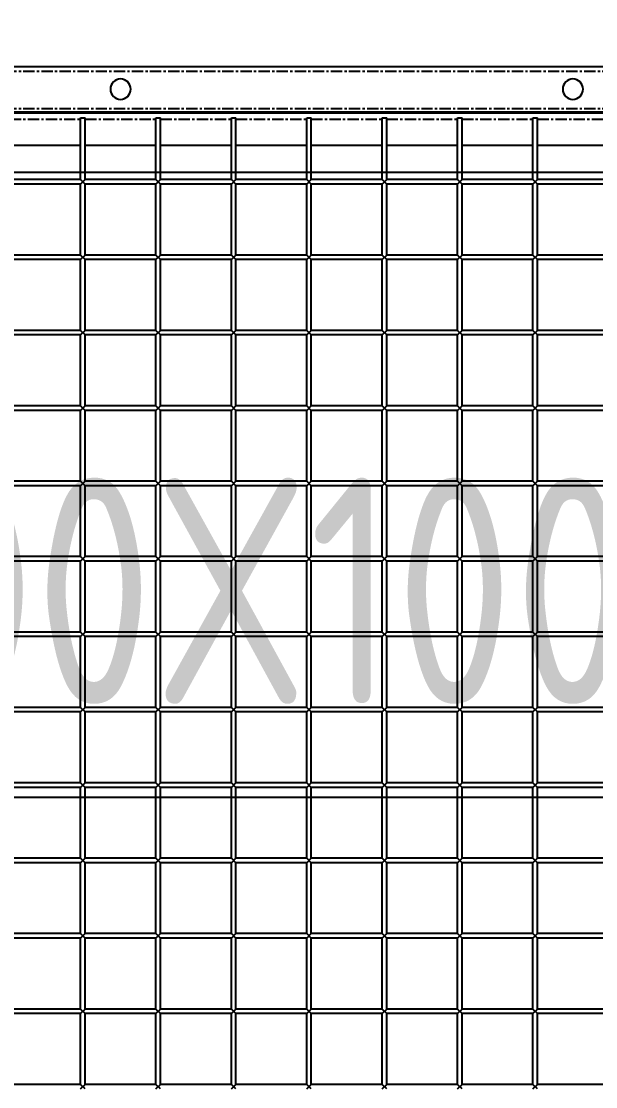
# Model space of a CAD drawing. Header units: millimetres. Extents: x -198529 to 244266, y -64 to 158464.
# Drawn here: x -172396 to -172015, y 120891 to 121597 of the extents above; entities that cross this region are included whole.
import ezdxf

# ---------------------------------------------------------------- set-up
doc = ezdxf.new("R2010")
doc.units = ezdxf.units.MM
doc.linetypes.add('CENTER', pattern=[12, 7.5, -1.5, 1.5, -1.5])
for name, color, linetype in [('0-DCC', 30, 'Continuous'), ('0-DCC-STRUC', 180, 'Continuous'), ('0-DCC-STRUC-T', 4, 'Continuous')]:
    doc.layers.add(name, color=color, linetype=linetype)
doc.styles.add('EDRI-COM', font='tssdeng.shx', dxfattribs={"width": 0.8, "bigfont": 'hztxt.shx'})

# ---------------------------------------------------------------- blocks, each defined once
blk = doc.blocks.new('DCC2850x2300(右)')
at = {"color": 0, "linetype": 'Continuous'}
for p, q in [((53808.5, -72178.48), (51160, -72178.48)), ((51160, -72209.38), (53807, -72209.38)), ((53083.5, -72253.48), (53083.5, -72212.38)), ((53086.5, -72212.38), (53083.5, -72212.38)), ((53086.5, -72253.48), (53086.5, -72212.38)), ((53133.5, -72253.48), (53133.5, -72212.38)), ((53136.5, -72212.38), (53133.5, -72212.38)), ((53136.5, -72253.48), (53136.5, -72212.38)), ((53183.5, -72253.48), (53183.5, -72212.38)), ((53186.5, -72212.38), (53183.5, -72212.38)), ((53186.5, -72253.48), (53186.5, -72212.38)), ((53233.5, -72253.48), (53233.5, -72212.38)), ((53236.5, -72212.38), (53233.5, -72212.38)), ((53236.5, -72253.48), (53236.5, -72212.38)), ((53283.5, -72253.48), (53283.5, -72212.38)), ((53286.5, -72212.38), (53283.5, -72212.38)), ((53286.5, -72253.48), (53286.5, -72212.38)), ((53333.5, -72253.48), (53333.5, -72212.38)), ((53336.5, -72212.38), (53333.5, -72212.38)), ((53336.5, -72253.48), (53336.5, -72212.38)), ((53383.5, -72253.48), (53383.5, -72212.38)), ((53386.5, -72212.38), (53383.5, -72212.38)), ((53386.5, -72253.48), (53386.5, -72212.38)), ((53036.5, -72230.88), (53083.5, -72230.88)), ((53086.5, -72230.88), (53133.5, -72230.88)), ((53136.5, -72230.88), (53183.5, -72230.88)), ((53186.5, -72230.88), (53233.5, -72230.88)), ((53236.5, -72230.88), (53283.5, -72230.88)), ((53286.5, -72230.88), (53333.5, -72230.88)), ((53336.5, -72230.88), (53383.5, -72230.88)), ((53386.5, -72230.88), (53433.5, -72230.88)), ((53036.5, -72253.48), (53083.5, -72253.48)), ((53086.5, -72256.48), (53083.5, -72253.48)), ((53083.5, -72256.48), (53086.5, -72253.48)), ((53086.5, -72253.48), (53133.5, -72253.48)), ((53136.5, -72256.48), (53133.5, -72253.48)), ((53133.5, -72256.48), (53136.5, -72253.48)), ((53136.5, -72253.48), (53183.5, -72253.48)), ((53186.5, -72256.48), (53183.5, -72253.48)), ((53183.5, -72256.48), (53186.5, -72253.48)), ((53186.5, -72253.48), (53233.5, -72253.48)), ((53236.5, -72256.48), (53233.5, -72253.48)), ((53233.5, -72256.48), (53236.5, -72253.48)), ((53236.5, -72253.48), (53283.5, -72253.48)), ((53286.5, -72256.48), (53283.5, -72253.48)), ((53283.5, -72256.48), (53286.5, -72253.48)), ((53286.5, -72253.48), (53333.5, -72253.48)), ((53336.5, -72256.48), (53333.5, -72253.48)), ((53333.5, -72256.48), (53336.5, -72253.48)), ((53336.5, -72253.48), (53383.5, -72253.48)), ((53386.5, -72256.48), (53383.5, -72253.48)), ((53383.5, -72256.48), (53386.5, -72253.48)), ((53386.5, -72253.48), (53433.5, -72253.48)), ((53036.5, -72256.48), (53083.5, -72256.48)), ((53083.5, -72303.48), (53083.5, -72256.48)), ((53086.5, -72303.48), (53086.5, -72256.48)), ((53086.5, -72256.48), (53133.5, -72256.48)), ((53133.5, -72303.48), (53133.5, -72256.48)), ((53136.5, -72303.48), (53136.5, -72256.48)), ((53136.5, -72256.48), (53183.5, -72256.48)), ((53183.5, -72303.48), (53183.5, -72256.48)), ((53186.5, -72303.48), (53186.5, -72256.48)), ((53186.5, -72256.48), (53233.5, -72256.48)), ((53233.5, -72303.48), (53233.5, -72256.48)), ((53236.5, -72303.48), (53236.5, -72256.48)), ((53236.5, -72256.48), (53283.5, -72256.48)), ((53283.5, -72303.48), (53283.5, -72256.48)), ((53286.5, -72303.48), (53286.5, -72256.48)), ((53286.5, -72256.48), (53333.5, -72256.48)), ((53333.5, -72303.48), (53333.5, -72256.48)), ((53336.5, -72303.48), (53336.5, -72256.48)), ((53336.5, -72256.48), (53383.5, -72256.48)), ((53383.5, -72303.48), (53383.5, -72256.48)), ((53386.5, -72303.48), (53386.5, -72256.48)), ((53386.5, -72256.48), (53433.5, -72256.48)), ((53036.5, -72303.48), (53083.5, -72303.48)), ((53036.5, -72306.48), (53083.5, -72306.48)), ((53086.5, -72306.48), (53083.5, -72303.48)), ((53083.5, -72306.48), (53086.5, -72303.48)), ((53083.5, -72353.48), (53083.5, -72306.48)), ((53086.5, -72303.48), (53133.5, -72303.48)), ((53086.5, -72353.48), (53086.5, -72306.48)), ((53086.5, -72306.48), (53133.5, -72306.48)), ((53136.5, -72306.48), (53133.5, -72303.48)), ((53133.5, -72306.48), (53136.5, -72303.48)), ((53133.5, -72353.48), (53133.5, -72306.48)), ((53136.5, -72303.48), (53183.5, -72303.48)), ((53136.5, -72353.48), (53136.5, -72306.48)), ((53136.5, -72306.48), (53183.5, -72306.48)), ((53186.5, -72306.48), (53183.5, -72303.48)), ((53183.5, -72306.48), (53186.5, -72303.48)), ((53183.5, -72353.48), (53183.5, -72306.48)), ((53186.5, -72303.48), (53233.5, -72303.48)), ((53186.5, -72353.48), (53186.5, -72306.48)), ((53186.5, -72306.48), (53233.5, -72306.48)), ((53236.5, -72306.48), (53233.5, -72303.48)), ((53233.5, -72306.48), (53236.5, -72303.48)), ((53233.5, -72353.48), (53233.5, -72306.48)), ((53236.5, -72303.48), (53283.5, -72303.48)), ((53236.5, -72353.48), (53236.5, -72306.48)), ((53236.5, -72306.48), (53283.5, -72306.48)), ((53286.5, -72306.48), (53283.5, -72303.48)), ((53283.5, -72306.48), (53286.5, -72303.48)), ((53283.5, -72353.48), (53283.5, -72306.48)), ((53286.5, -72303.48), (53333.5, -72303.48)), ((53286.5, -72353.48), (53286.5, -72306.48)), ((53286.5, -72306.48), (53333.5, -72306.48)), ((53336.5, -72306.48), (53333.5, -72303.48)), ((53333.5, -72306.48), (53336.5, -72303.48)), ((53333.5, -72353.48), (53333.5, -72306.48)), ((53336.5, -72303.48), (53383.5, -72303.48)), ((53336.5, -72353.48), (53336.5, -72306.48)), ((53336.5, -72306.48), (53383.5, -72306.48)), ((53386.5, -72306.48), (53383.5, -72303.48)), ((53383.5, -72306.48), (53386.5, -72303.48)), ((53383.5, -72353.48), (53383.5, -72306.48)), ((53386.5, -72303.48), (53433.5, -72303.48)), ((53386.5, -72353.48), (53386.5, -72306.48)), ((53386.5, -72306.48), (53433.5, -72306.48)), ((53036.5, -72353.48), (53083.5, -72353.48)), ((53036.5, -72356.48), (53083.5, -72356.48)), ((53086.5, -72356.48), (53083.5, -72353.48)), ((53083.5, -72356.48), (53086.5, -72353.48)), ((53083.5, -72403.48), (53083.5, -72356.48)), ((53086.5, -72353.48), (53133.5, -72353.48)), ((53086.5, -72403.48), (53086.5, -72356.48)), ((53086.5, -72356.48), (53133.5, -72356.48)), ((53136.5, -72356.48), (53133.5, -72353.48)), ((53133.5, -72356.48), (53136.5, -72353.48)), ((53133.5, -72403.48), (53133.5, -72356.48)), ((53136.5, -72353.48), (53183.5, -72353.48)), ((53136.5, -72403.48), (53136.5, -72356.48)), ((53136.5, -72356.48), (53183.5, -72356.48)), ((53186.5, -72356.48), (53183.5, -72353.48)), ((53183.5, -72356.48), (53186.5, -72353.48)), ((53183.5, -72403.48), (53183.5, -72356.48)), ((53186.5, -72353.48), (53233.5, -72353.48)), ((53186.5, -72403.48), (53186.5, -72356.48)), ((53186.5, -72356.48), (53233.5, -72356.48)), ((53236.5, -72356.48), (53233.5, -72353.48)), ((53233.5, -72356.48), (53236.5, -72353.48)), ((53233.5, -72403.48), (53233.5, -72356.48)), ((53236.5, -72353.48), (53283.5, -72353.48)), ((53236.5, -72403.48), (53236.5, -72356.48)), ((53236.5, -72356.48), (53283.5, -72356.48)), ((53286.5, -72356.48), (53283.5, -72353.48)), ((53283.5, -72356.48), (53286.5, -72353.48)), ((53283.5, -72403.48), (53283.5, -72356.48)), ((53286.5, -72353.48), (53333.5, -72353.48)), ((53286.5, -72403.48), (53286.5, -72356.48)), ((53286.5, -72356.48), (53333.5, -72356.48)), ((53336.5, -72356.48), (53333.5, -72353.48)), ((53333.5, -72356.48), (53336.5, -72353.48)), ((53333.5, -72403.48), (53333.5, -72356.48)), ((53336.5, -72353.48), (53383.5, -72353.48)), ((53336.5, -72403.48), (53336.5, -72356.48)), ((53336.5, -72356.48), (53383.5, -72356.48)), ((53386.5, -72356.48), (53383.5, -72353.48)), ((53383.5, -72356.48), (53386.5, -72353.48)), ((53383.5, -72403.48), (53383.5, -72356.48)), ((53386.5, -72353.48), (53433.5, -72353.48)), ((53386.5, -72403.48), (53386.5, -72356.48)), ((53386.5, -72356.48), (53433.5, -72356.48)), ((53036.5, -72403.48), (53083.5, -72403.48)), ((53036.5, -72406.48), (53083.5, -72406.48)), ((53086.5, -72406.48), (53083.5, -72403.48)), ((53083.5, -72406.48), (53086.5, -72403.48)), ((53083.5, -72453.48), (53083.5, -72406.48)), ((53086.5, -72403.48), (53133.5, -72403.48)), ((53086.5, -72453.48), (53086.5, -72406.48)), ((53086.5, -72406.48), (53133.5, -72406.48)), ((53136.5, -72406.48), (53133.5, -72403.48)), ((53133.5, -72406.48), (53136.5, -72403.48)), ((53133.5, -72453.48), (53133.5, -72406.48)), ((53136.5, -72403.48), (53183.5, -72403.48)), ((53136.5, -72453.48), (53136.5, -72406.48)), ((53136.5, -72406.48), (53183.5, -72406.48)), ((53186.5, -72406.48), (53183.5, -72403.48)), ((53183.5, -72406.48), (53186.5, -72403.48)), ((53183.5, -72453.48), (53183.5, -72406.48)), ((53186.5, -72403.48), (53233.5, -72403.48)), ((53186.5, -72453.48), (53186.5, -72406.48)), ((53186.5, -72406.48), (53233.5, -72406.48)), ((53236.5, -72406.48), (53233.5, -72403.48)), ((53233.5, -72406.48), (53236.5, -72403.48)), ((53233.5, -72453.48), (53233.5, -72406.48)), ((53236.5, -72403.48), (53283.5, -72403.48)), ((53236.5, -72453.48), (53236.5, -72406.48)), ((53236.5, -72406.48), (53283.5, -72406.48)), ((53286.5, -72406.48), (53283.5, -72403.48)), ((53283.5, -72406.48), (53286.5, -72403.48)), ((53283.5, -72453.48), (53283.5, -72406.48)), ((53286.5, -72403.48), (53333.5, -72403.48)), ((53286.5, -72453.48), (53286.5, -72406.48)), ((53286.5, -72406.48), (53333.5, -72406.48)), ((53336.5, -72406.48), (53333.5, -72403.48)), ((53333.5, -72406.48), (53336.5, -72403.48)), ((53333.5, -72453.48), (53333.5, -72406.48)), ((53336.5, -72403.48), (53383.5, -72403.48)), ((53336.5, -72453.48), (53336.5, -72406.48)), ((53336.5, -72406.48), (53383.5, -72406.48)), ((53386.5, -72406.48), (53383.5, -72403.48)), ((53383.5, -72406.48), (53386.5, -72403.48)), ((53383.5, -72453.48), (53383.5, -72406.48)), ((53386.5, -72403.48), (53433.5, -72403.48)), ((53386.5, -72453.48), (53386.5, -72406.48)), ((53386.5, -72406.48), (53433.5, -72406.48)), ((53036.5, -72453.48), (53083.5, -72453.48)), ((53036.5, -72456.48), (53083.5, -72456.48)), ((53086.5, -72456.48), (53083.5, -72453.48)), ((53083.5, -72456.48), (53086.5, -72453.48)), ((53083.5, -72503.48), (53083.5, -72456.48)), ((53086.5, -72453.48), (53133.5, -72453.48)), ((53086.5, -72503.48), (53086.5, -72456.48)), ((53086.5, -72456.48), (53133.5, -72456.48)), ((53136.5, -72456.48), (53133.5, -72453.48)), ((53133.5, -72456.48), (53136.5, -72453.48)), ((53133.5, -72503.48), (53133.5, -72456.48)), ((53136.5, -72453.48), (53183.5, -72453.48)), ((53136.5, -72503.48), (53136.5, -72456.48)), ((53136.5, -72456.48), (53183.5, -72456.48)), ((53186.5, -72456.48), (53183.5, -72453.48)), ((53183.5, -72456.48), (53186.5, -72453.48)), ((53183.5, -72503.48), (53183.5, -72456.48)), ((53186.5, -72453.48), (53233.5, -72453.48)), ((53186.5, -72503.48), (53186.5, -72456.48)), ((53186.5, -72456.48), (53233.5, -72456.48)), ((53236.5, -72456.48), (53233.5, -72453.48)), ((53233.5, -72456.48), (53236.5, -72453.48)), ((53233.5, -72503.48), (53233.5, -72456.48)), ((53236.5, -72453.48), (53283.5, -72453.48)), ((53236.5, -72503.48), (53236.5, -72456.48)), ((53236.5, -72456.48), (53283.5, -72456.48)), ((53286.5, -72456.48), (53283.5, -72453.48)), ((53283.5, -72456.48), (53286.5, -72453.48)), ((53283.5, -72503.48), (53283.5, -72456.48)), ((53286.5, -72453.48), (53333.5, -72453.48)), ((53286.5, -72503.48), (53286.5, -72456.48)), ((53286.5, -72456.48), (53333.5, -72456.48)), ((53336.5, -72456.48), (53333.5, -72453.48)), ((53333.5, -72456.48), (53336.5, -72453.48)), ((53333.5, -72503.48), (53333.5, -72456.48)), ((53336.5, -72453.48), (53383.5, -72453.48)), ((53336.5, -72503.48), (53336.5, -72456.48)), ((53336.5, -72456.48), (53383.5, -72456.48)), ((53386.5, -72456.48), (53383.5, -72453.48)), ((53383.5, -72456.48), (53386.5, -72453.48)), ((53383.5, -72503.48), (53383.5, -72456.48)), ((53386.5, -72453.48), (53433.5, -72453.48)), ((53386.5, -72503.48), (53386.5, -72456.48)), ((53386.5, -72456.48), (53433.5, -72456.48)), ((53036.5, -72503.48), (53083.5, -72503.48)), ((53036.5, -72506.48), (53083.5, -72506.48)), ((53086.5, -72506.48), (53083.5, -72503.48)), ((53083.5, -72506.48), (53086.5, -72503.48)), ((53083.5, -72553.48), (53083.5, -72506.48)), ((53086.5, -72503.48), (53133.5, -72503.48)), ((53086.5, -72553.48), (53086.5, -72506.48)), ((53086.5, -72506.48), (53133.5, -72506.48)), ((53136.5, -72506.48), (53133.5, -72503.48)), ((53133.5, -72506.48), (53136.5, -72503.48)), ((53133.5, -72553.48), (53133.5, -72506.48)), ((53136.5, -72503.48), (53183.5, -72503.48)), ((53136.5, -72553.48), (53136.5, -72506.48)), ((53136.5, -72506.48), (53183.5, -72506.48)), ((53186.5, -72506.48), (53183.5, -72503.48)), ((53183.5, -72506.48), (53186.5, -72503.48)), ((53183.5, -72553.48), (53183.5, -72506.48)), ((53186.5, -72503.48), (53233.5, -72503.48)), ((53186.5, -72553.48), (53186.5, -72506.48)), ((53186.5, -72506.48), (53233.5, -72506.48)), ((53236.5, -72506.48), (53233.5, -72503.48)), ((53233.5, -72506.48), (53236.5, -72503.48)), ((53233.5, -72553.48), (53233.5, -72506.48)), ((53236.5, -72503.48), (53283.5, -72503.48)), ((53236.5, -72553.48), (53236.5, -72506.48)), ((53236.5, -72506.48), (53283.5, -72506.48)), ((53286.5, -72506.48), (53283.5, -72503.48)), ((53283.5, -72506.48), (53286.5, -72503.48)), ((53283.5, -72553.48), (53283.5, -72506.48)), ((53286.5, -72503.48), (53333.5, -72503.48)), ((53286.5, -72553.48), (53286.5, -72506.48)), ((53286.5, -72506.48), (53333.5, -72506.48)), ((53336.5, -72506.48), (53333.5, -72503.48)), ((53333.5, -72506.48), (53336.5, -72503.48)), ((53333.5, -72553.48), (53333.5, -72506.48)), ((53336.5, -72503.48), (53383.5, -72503.48)), ((53336.5, -72553.48), (53336.5, -72506.48)), ((53336.5, -72506.48), (53383.5, -72506.48)), ((53386.5, -72506.48), (53383.5, -72503.48)), ((53383.5, -72506.48), (53386.5, -72503.48)), ((53383.5, -72553.48), (53383.5, -72506.48)), ((53386.5, -72503.48), (53433.5, -72503.48)), ((53386.5, -72553.48), (53386.5, -72506.48)), ((53386.5, -72506.48), (53433.5, -72506.48)), ((53036.5, -72553.48), (53083.5, -72553.48)), ((53036.5, -72556.48), (53083.5, -72556.48)), ((53086.5, -72556.48), (53083.5, -72553.48)), ((53083.5, -72556.48), (53086.5, -72553.48)), ((53083.5, -72603.48), (53083.5, -72556.48)), ((53086.5, -72553.48), (53133.5, -72553.48)), ((53086.5, -72603.48), (53086.5, -72556.48)), ((53086.5, -72556.48), (53133.5, -72556.48)), ((53136.5, -72556.48), (53133.5, -72553.48)), ((53133.5, -72556.48), (53136.5, -72553.48)), ((53133.5, -72603.48), (53133.5, -72556.48)), ((53136.5, -72553.48), (53183.5, -72553.48)), ((53136.5, -72603.48), (53136.5, -72556.48)), ((53136.5, -72556.48), (53183.5, -72556.48)), ((53186.5, -72556.48), (53183.5, -72553.48)), ((53183.5, -72556.48), (53186.5, -72553.48)), ((53183.5, -72603.48), (53183.5, -72556.48)), ((53186.5, -72553.48), (53233.5, -72553.48)), ((53186.5, -72603.48), (53186.5, -72556.48)), ((53186.5, -72556.48), (53233.5, -72556.48)), ((53236.5, -72556.48), (53233.5, -72553.48)), ((53233.5, -72556.48), (53236.5, -72553.48)), ((53233.5, -72603.48), (53233.5, -72556.48)), ((53236.5, -72553.48), (53283.5, -72553.48)), ((53236.5, -72603.48), (53236.5, -72556.48)), ((53236.5, -72556.48), (53283.5, -72556.48)), ((53286.5, -72556.48), (53283.5, -72553.48)), ((53283.5, -72556.48), (53286.5, -72553.48)), ((53283.5, -72603.48), (53283.5, -72556.48)), ((53286.5, -72553.48), (53333.5, -72553.48)), ((53286.5, -72603.48), (53286.5, -72556.48)), ((53286.5, -72556.48), (53333.5, -72556.48)), ((53336.5, -72556.48), (53333.5, -72553.48)), ((53333.5, -72556.48), (53336.5, -72553.48)), ((53333.5, -72603.48), (53333.5, -72556.48)), ((53336.5, -72553.48), (53383.5, -72553.48)), ((53336.5, -72603.48), (53336.5, -72556.48)), ((53336.5, -72556.48), (53383.5, -72556.48)), ((53386.5, -72556.48), (53383.5, -72553.48)), ((53383.5, -72556.48), (53386.5, -72553.48)), ((53383.5, -72603.48), (53383.5, -72556.48)), ((53386.5, -72553.48), (53433.5, -72553.48)), ((53386.5, -72603.48), (53386.5, -72556.48)), ((53386.5, -72556.48), (53433.5, -72556.48)), ((53036.5, -72603.48), (53083.5, -72603.48)), ((53036.5, -72606.48), (53083.5, -72606.48)), ((53086.5, -72606.48), (53083.5, -72603.48)), ((53083.5, -72606.48), (53086.5, -72603.48)), ((53083.5, -72653.48), (53083.5, -72606.48)), ((53086.5, -72603.48), (53133.5, -72603.48)), ((53086.5, -72653.48), (53086.5, -72606.48)), ((53086.5, -72606.48), (53133.5, -72606.48)), ((53136.5, -72606.48), (53133.5, -72603.48)), ((53133.5, -72606.48), (53136.5, -72603.48)), ((53133.5, -72653.48), (53133.5, -72606.48)), ((53136.5, -72603.48), (53183.5, -72603.48)), ((53136.5, -72653.48), (53136.5, -72606.48)), ((53136.5, -72606.48), (53183.5, -72606.48)), ((53186.5, -72606.48), (53183.5, -72603.48)), ((53183.5, -72606.48), (53186.5, -72603.48)), ((53183.5, -72653.48), (53183.5, -72606.48)), ((53186.5, -72603.48), (53233.5, -72603.48)), ((53186.5, -72653.48), (53186.5, -72606.48)), ((53186.5, -72606.48), (53233.5, -72606.48)), ((53236.5, -72606.48), (53233.5, -72603.48)), ((53233.5, -72606.48), (53236.5, -72603.48)), ((53233.5, -72653.48), (53233.5, -72606.48)), ((53236.5, -72603.48), (53283.5, -72603.48)), ((53236.5, -72653.48), (53236.5, -72606.48)), ((53236.5, -72606.48), (53283.5, -72606.48)), ((53286.5, -72606.48), (53283.5, -72603.48)), ((53283.5, -72606.48), (53286.5, -72603.48)), ((53283.5, -72653.48), (53283.5, -72606.48)), ((53286.5, -72603.48), (53333.5, -72603.48)), ((53286.5, -72653.48), (53286.5, -72606.48)), ((53286.5, -72606.48), (53333.5, -72606.48)), ((53336.5, -72606.48), (53333.5, -72603.48)), ((53333.5, -72606.48), (53336.5, -72603.48)), ((53333.5, -72653.48), (53333.5, -72606.48)), ((53336.5, -72603.48), (53383.5, -72603.48)), ((53336.5, -72653.48), (53336.5, -72606.48)), ((53336.5, -72606.48), (53383.5, -72606.48)), ((53386.5, -72606.48), (53383.5, -72603.48)), ((53383.5, -72606.48), (53386.5, -72603.48)), ((53383.5, -72653.48), (53383.5, -72606.48)), ((53386.5, -72603.48), (53433.5, -72603.48)), ((53386.5, -72653.48), (53386.5, -72606.48)), ((53386.5, -72606.48), (53433.5, -72606.48)), ((53036.5, -72653.48), (53083.5, -72653.48)), ((53086.5, -72656.48), (53083.5, -72653.48)), ((53083.5, -72656.48), (53086.5, -72653.48)), ((53086.5, -72653.48), (53133.5, -72653.48)), ((53136.5, -72656.48), (53133.5, -72653.48)), ((53133.5, -72656.48), (53136.5, -72653.48)), ((53136.5, -72653.48), (53183.5, -72653.48)), ((53186.5, -72656.48), (53183.5, -72653.48)), ((53183.5, -72656.48), (53186.5, -72653.48)), ((53186.5, -72653.48), (53233.5, -72653.48)), ((53236.5, -72656.48), (53233.5, -72653.48)), ((53233.5, -72656.48), (53236.5, -72653.48)), ((53236.5, -72653.48), (53283.5, -72653.48)), ((53286.5, -72656.48), (53283.5, -72653.48)), ((53283.5, -72656.48), (53286.5, -72653.48)), ((53286.5, -72653.48), (53333.5, -72653.48)), ((53336.5, -72656.48), (53333.5, -72653.48)), ((53333.5, -72656.48), (53336.5, -72653.48)), ((53336.5, -72653.48), (53383.5, -72653.48)), ((53386.5, -72656.48), (53383.5, -72653.48)), ((53383.5, -72656.48), (53386.5, -72653.48)), ((53386.5, -72653.48), (53433.5, -72653.48)), ((53036.5, -72656.48), (53083.5, -72656.48)), ((53083.5, -72703.48), (53083.5, -72656.48)), ((53086.5, -72703.48), (53086.5, -72656.48)), ((53086.5, -72656.48), (53133.5, -72656.48)), ((53133.5, -72703.48), (53133.5, -72656.48)), ((53136.5, -72703.48), (53136.5, -72656.48)), ((53136.5, -72656.48), (53183.5, -72656.48)), ((53183.5, -72703.48), (53183.5, -72656.48)), ((53186.5, -72703.48), (53186.5, -72656.48)), ((53186.5, -72656.48), (53233.5, -72656.48)), ((53233.5, -72703.48), (53233.5, -72656.48)), ((53236.5, -72703.48), (53236.5, -72656.48)), ((53236.5, -72656.48), (53283.5, -72656.48)), ((53283.5, -72703.48), (53283.5, -72656.48)), ((53286.5, -72703.48), (53286.5, -72656.48)), ((53286.5, -72656.48), (53333.5, -72656.48)), ((53333.5, -72703.48), (53333.5, -72656.48)), ((53336.5, -72703.48), (53336.5, -72656.48)), ((53336.5, -72656.48), (53383.5, -72656.48)), ((53383.5, -72703.48), (53383.5, -72656.48)), ((53386.5, -72703.48), (53386.5, -72656.48)), ((53386.5, -72656.48), (53433.5, -72656.48)), ((53036.5, -72703.48), (53083.5, -72703.48)), ((53086.5, -72706.48), (53083.5, -72703.48)), ((53083.5, -72706.48), (53086.5, -72703.48)), ((53086.5, -72703.48), (53133.5, -72703.48)), ((53136.5, -72706.48), (53133.5, -72703.48)), ((53133.5, -72706.48), (53136.5, -72703.48)), ((53136.5, -72703.48), (53183.5, -72703.48)), ((53186.5, -72706.48), (53183.5, -72703.48)), ((53183.5, -72706.48), (53186.5, -72703.48)), ((53186.5, -72703.48), (53233.5, -72703.48)), ((53236.5, -72706.48), (53233.5, -72703.48)), ((53233.5, -72706.48), (53236.5, -72703.48)), ((53236.5, -72703.48), (53283.5, -72703.48)), ((53286.5, -72706.48), (53283.5, -72703.48)), ((53283.5, -72706.48), (53286.5, -72703.48)), ((53286.5, -72703.48), (53333.5, -72703.48)), ((53336.5, -72706.48), (53333.5, -72703.48)), ((53333.5, -72706.48), (53336.5, -72703.48)), ((53336.5, -72703.48), (53383.5, -72703.48)), ((53386.5, -72706.48), (53383.5, -72703.48)), ((53383.5, -72706.48), (53386.5, -72703.48)), ((53386.5, -72703.48), (53433.5, -72703.48)), ((53036.5, -72706.48), (53083.5, -72706.48)), ((53083.5, -72753.48), (53083.5, -72706.48)), ((53086.5, -72753.48), (53086.5, -72706.48)), ((53086.5, -72706.48), (53133.5, -72706.48)), ((53133.5, -72753.48), (53133.5, -72706.48)), ((53136.5, -72753.48), (53136.5, -72706.48)), ((53136.5, -72706.48), (53183.5, -72706.48)), ((53183.5, -72753.48), (53183.5, -72706.48)), ((53186.5, -72753.48), (53186.5, -72706.48)), ((53186.5, -72706.48), (53233.5, -72706.48)), ((53233.5, -72753.48), (53233.5, -72706.48)), ((53236.5, -72753.48), (53236.5, -72706.48)), ((53236.5, -72706.48), (53283.5, -72706.48)), ((53283.5, -72753.48), (53283.5, -72706.48)), ((53286.5, -72753.48), (53286.5, -72706.48)), ((53286.5, -72706.48), (53333.5, -72706.48)), ((53333.5, -72753.48), (53333.5, -72706.48)), ((53336.5, -72753.48), (53336.5, -72706.48)), ((53336.5, -72706.48), (53383.5, -72706.48)), ((53383.5, -72753.48), (53383.5, -72706.48)), ((53386.5, -72753.48), (53386.5, -72706.48)), ((53386.5, -72706.48), (53433.5, -72706.48)), ((53036.5, -72753.48), (53083.5, -72753.48)), ((53086.5, -72756.48), (53083.5, -72753.48)), ((53083.5, -72756.48), (53086.5, -72753.48)), ((53086.5, -72753.48), (53133.5, -72753.48)), ((53136.5, -72756.48), (53133.5, -72753.48)), ((53133.5, -72756.48), (53136.5, -72753.48)), ((53136.5, -72753.48), (53183.5, -72753.48)), ((53186.5, -72756.48), (53183.5, -72753.48)), ((53183.5, -72756.48), (53186.5, -72753.48)), ((53186.5, -72753.48), (53233.5, -72753.48)), ((53236.5, -72756.48), (53233.5, -72753.48)), ((53233.5, -72756.48), (53236.5, -72753.48)), ((53236.5, -72753.48), (53283.5, -72753.48)), ((53286.5, -72756.48), (53283.5, -72753.48)), ((53283.5, -72756.48), (53286.5, -72753.48)), ((53286.5, -72753.48), (53333.5, -72753.48)), ((53336.5, -72756.48), (53333.5, -72753.48)), ((53333.5, -72756.48), (53336.5, -72753.48)), ((53336.5, -72753.48), (53383.5, -72753.48)), ((53386.5, -72756.48), (53383.5, -72753.48)), ((53383.5, -72756.48), (53386.5, -72753.48)), ((53386.5, -72753.48), (53433.5, -72753.48)), ((53036.5, -72756.48), (53083.5, -72756.48)), ((53083.5, -72803.48), (53083.5, -72756.48)), ((53086.5, -72803.48), (53086.5, -72756.48)), ((53086.5, -72756.48), (53133.5, -72756.48)), ((53133.5, -72803.48), (53133.5, -72756.48)), ((53136.5, -72803.48), (53136.5, -72756.48)), ((53136.5, -72756.48), (53183.5, -72756.48)), ((53183.5, -72803.48), (53183.5, -72756.48)), ((53186.5, -72803.48), (53186.5, -72756.48)), ((53186.5, -72756.48), (53233.5, -72756.48)), ((53233.5, -72803.48), (53233.5, -72756.48)), ((53236.5, -72803.48), (53236.5, -72756.48)), ((53236.5, -72756.48), (53283.5, -72756.48)), ((53283.5, -72803.48), (53283.5, -72756.48)), ((53286.5, -72803.48), (53286.5, -72756.48)), ((53286.5, -72756.48), (53333.5, -72756.48)), ((53333.5, -72803.48), (53333.5, -72756.48)), ((53336.5, -72803.48), (53336.5, -72756.48)), ((53336.5, -72756.48), (53383.5, -72756.48)), ((53383.5, -72803.48), (53383.5, -72756.48)), ((53386.5, -72803.48), (53386.5, -72756.48)), ((53386.5, -72756.48), (53433.5, -72756.48)), ((53036.5, -72803.48), (53083.5, -72803.48)), ((53086.5, -72806.48), (53083.5, -72803.48)), ((53083.5, -72806.48), (53086.5, -72803.48)), ((53086.5, -72803.48), (53133.5, -72803.48)), ((53136.5, -72806.48), (53133.5, -72803.48)), ((53133.5, -72806.48), (53136.5, -72803.48)), ((53136.5, -72803.48), (53183.5, -72803.48)), ((53186.5, -72806.48), (53183.5, -72803.48)), ((53183.5, -72806.48), (53186.5, -72803.48)), ((53186.5, -72803.48), (53233.5, -72803.48)), ((53236.5, -72806.48), (53233.5, -72803.48)), ((53233.5, -72806.48), (53236.5, -72803.48)), ((53236.5, -72803.48), (53283.5, -72803.48)), ((53286.5, -72806.48), (53283.5, -72803.48)), ((53283.5, -72806.48), (53286.5, -72803.48)), ((53286.5, -72803.48), (53333.5, -72803.48)), ((53336.5, -72806.48), (53333.5, -72803.48)), ((53333.5, -72806.48), (53336.5, -72803.48)), ((53336.5, -72803.48), (53383.5, -72803.48)), ((53386.5, -72806.48), (53383.5, -72803.48)), ((53383.5, -72806.48), (53386.5, -72803.48)), ((53386.5, -72803.48), (53433.5, -72803.48)), ((53036.5, -72806.48), (53083.5, -72806.48)), ((53083.5, -72853.48), (53083.5, -72806.48)), ((53086.5, -72853.48), (53086.5, -72806.48)), ((53086.5, -72806.48), (53133.5, -72806.48)), ((53133.5, -72853.48), (53133.5, -72806.48)), ((53136.5, -72853.48), (53136.5, -72806.48)), ((53136.5, -72806.48), (53183.5, -72806.48)), ((53183.5, -72853.48), (53183.5, -72806.48)), ((53186.5, -72853.48), (53186.5, -72806.48)), ((53186.5, -72806.48), (53233.5, -72806.48)), ((53233.5, -72853.48), (53233.5, -72806.48)), ((53236.5, -72853.48), (53236.5, -72806.48)), ((53236.5, -72806.48), (53283.5, -72806.48)), ((53283.5, -72853.48), (53283.5, -72806.48)), ((53286.5, -72853.48), (53286.5, -72806.48)), ((53286.5, -72806.48), (53333.5, -72806.48)), ((53333.5, -72853.48), (53333.5, -72806.48)), ((53336.5, -72853.48), (53336.5, -72806.48)), ((53336.5, -72806.48), (53383.5, -72806.48)), ((53383.5, -72853.48), (53383.5, -72806.48)), ((53386.5, -72853.48), (53386.5, -72806.48)), ((53386.5, -72806.48), (53433.5, -72806.48)), ((53036.5, -72853.48), (53083.5, -72853.48)), ((53086.5, -72856.48), (53083.5, -72853.48)), ((53083.5, -72856.48), (53086.5, -72853.48)), ((53086.5, -72853.48), (53133.5, -72853.48)), ((53136.5, -72856.48), (53133.5, -72853.48)), ((53133.5, -72856.48), (53136.5, -72853.48)), ((53136.5, -72853.48), (53183.5, -72853.48)), ((53186.5, -72856.48), (53183.5, -72853.48)), ((53183.5, -72856.48), (53186.5, -72853.48)), ((53186.5, -72853.48), (53233.5, -72853.48)), ((53236.5, -72856.48), (53233.5, -72853.48)), ((53233.5, -72856.48), (53236.5, -72853.48)), ((53236.5, -72853.48), (53283.5, -72853.48)), ((53286.5, -72856.48), (53283.5, -72853.48)), ((53283.5, -72856.48), (53286.5, -72853.48)), ((53286.5, -72853.48), (53333.5, -72853.48)), ((53336.5, -72856.48), (53333.5, -72853.48)), ((53333.5, -72856.48), (53336.5, -72853.48)), ((53336.5, -72853.48), (53383.5, -72853.48)), ((53386.5, -72856.48), (53383.5, -72853.48)), ((53383.5, -72856.48), (53386.5, -72853.48)), ((53386.5, -72853.48), (53433.5, -72853.48))]:
    blk.add_line(p, q, dxfattribs=at)
at = {"color": 0, "linetype": 'CENTER'}
for p, q in [((53808.5, -72181.48), (51160, -72181.48)), ((53808.5, -72206.38), (51160, -72206.38)), ((53083.5, -72213.38), (53036.5, -72213.38)), ((53133.5, -72213.38), (53086.5, -72213.38)), ((53183.5, -72213.38), (53136.5, -72213.38)), ((53233.5, -72213.38), (53186.5, -72213.38)), ((53283.5, -72213.38), (53236.5, -72213.38)), ((53333.5, -72213.38), (53286.5, -72213.38)), ((53383.5, -72213.38), (53336.5, -72213.38)), ((53433.5, -72213.38), (53386.5, -72213.38))]:
    blk.add_line(p, q, dxfattribs=at)
at = {"color": 0, "linetype": 'Continuous'}
for centre in [(53060, -72193.48), (53360, -72193.48)]:
    blk.add_circle(centre, 6.75, dxfattribs=at)

msp = doc.modelspace()

# ---------------------------------------------------------------- linework, layer by layer
at = {"layer": '0-DCC-STRUC'}
for points in [[(-173070.77, 121497.01), (-167070.04, 121496.97), (-167070.04, 121696.97), (-173070.77, 121697.01)], [(-173070.77, 121537.01), (-167070.04, 121536.97), (-167070.04, 121656.97), (-173070.77, 121657.01)]]:
    msp.add_lwpolyline(points, close=True, dxfattribs=at)
at = {"layer": '0-DCC-STRUC-T'}
msp.add_line((-172615.34, 121082.48), (-171212.6, 121082.48), dxfattribs=at)

# ---------------------------------------------------------------- block references
at = {"layer": '0-DCC', "xscale": -1}
msp.add_blockref('DCC2850x2300(右)', (-118970.54, 193745.49), dxfattribs=at)

# ---------------------------------------------------------------- texts
at = {"layer": '0-DCC-STRUC-T', "style": 'EDRI-COM', "width": 0.8}
msp.add_text('C200X100X35X3.0', height=150, dxfattribs=at).set_placement((-172626.05, 121144.41))

doc.saveas('drawing.dxf')
